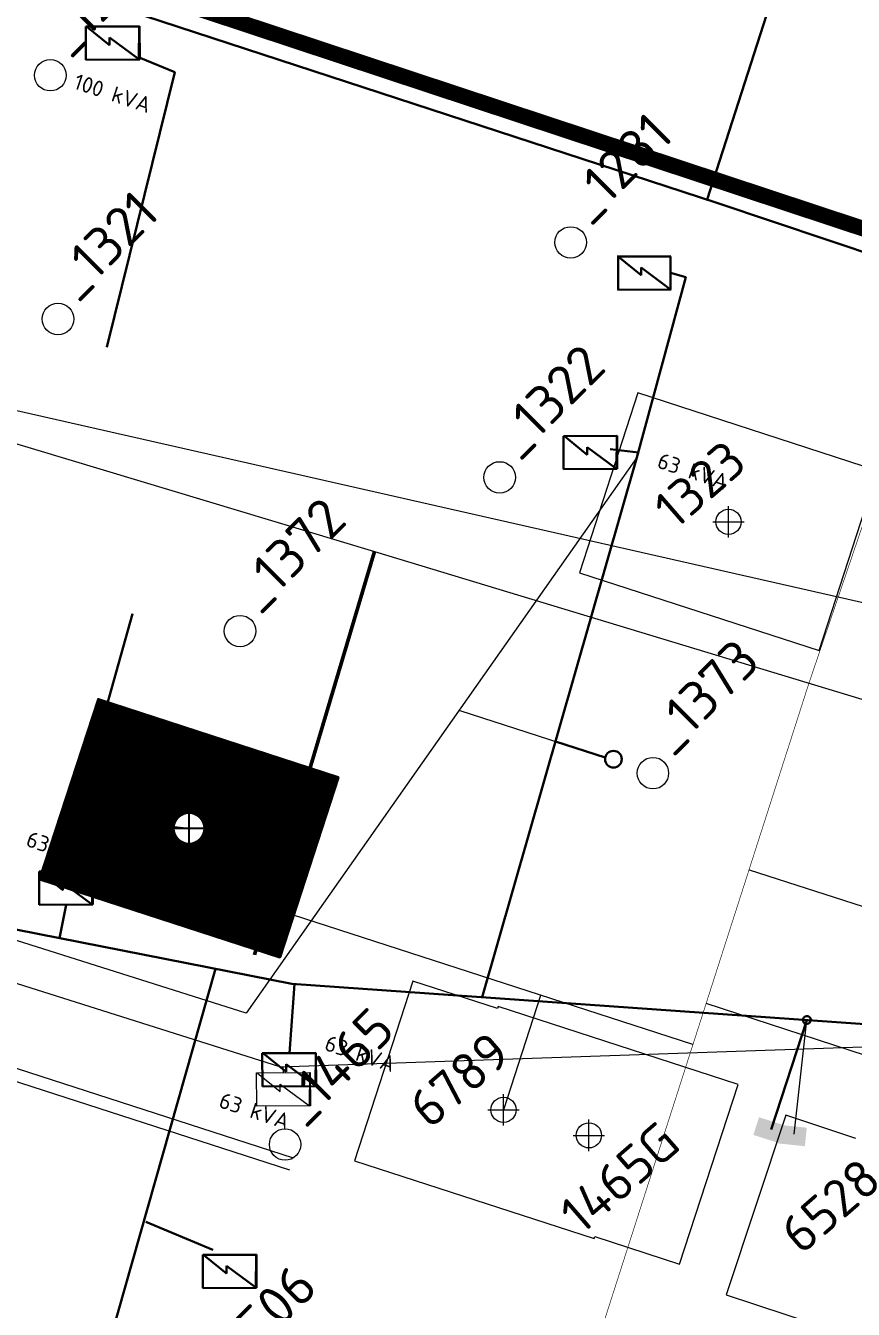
# Model space of a CAD drawing. Header units: millimetres. Extents: x 519 to 9564855, y -810 to 5021775.
# Drawn here: x 9537161.3 to 9537423.9, y 4998431.4 to 4998838.9 of the extents above; entities that cross this region are included whole.
import ezdxf
from ezdxf.enums import TextEntityAlignment as Align

# ---------------------------------------------------------------- set-up
doc = ezdxf.new("R2010")
doc.units = ezdxf.units.MM
doc.header["$LTSCALE"] = 2
doc.header["$MEASUREMENT"] = 0
doc.header["$PDMODE"] = 2
doc.header["$PDSIZE"] = 5
for name, color, linetype in [('160 скважин на 2012 год', 7, 'Continuous'), ('Existing roads', 41, 'Continuous'), ('OilColl&Flowlines', 3, 'Continuous'), ('OLD WELLS(dr.bfr2000)', 24, 'Continuous'), ('ROAD_GROUND', 9, 'Continuous')]:
    doc.layers.add(name, color=color, linetype=linetype)
for name, color, linetype, lineweight in [('WELLS(drilled after 2000y)', 6, 'Continuous', 40), ('Скважины на 2022 год', 60, 'Continuous', 13), ('Скважины на 2023 год', 201, 'Continuous', 20), ('Скважины на 2024 год-125', 10, 'Continuous', 40), ('ТХ_Проект. НГ', 244, 'g_122_n', 50), ('Электро', 1, 'Continuous', 30), ('Электроснаб', 1, 'Continuous', 18), ('Электроснабжене', 1, 'Continuous', 18)]:
    doc.layers.add(name, color=color, linetype=linetype, lineweight=lineweight)
doc.styles.add('Elect', font='isocpeur.ttf')
doc.styles.add('Line_GUGK', font='')
doc.styles.get("Standard").update_dxf_attribs({"font": 'isocpeur.ttf', "width": 0.5})
doc.styles.get('Line_GUGK').set_extended_font_data('Bm431', italic=True)
doc.linetypes.add('g_122_n', pattern='A,2,-2,3,-0.6,["Н",Line_GUGK,S=2,R=0,X=0,Y=-1],-3,3,-2,8,-2,8,-2,6', length=41.6)

msp = doc.modelspace()

# ---------------------------------------------------------------- hatches: boundary and pattern name
at = {"layer": 'Скважины на 2024 год-125', "linetype": 'ByBlock', "lineweight": 0, "true_color": 0xadddf7}
h = msp.add_hatch(dxfattribs=at)
h.set_pattern_fill('ANSI31', color=141)
h.set_pattern_definition([(45, (-12644.10241, 841.20634), (-0.0883883476483, 0.0883883476483), [])])
h.paths.add_polyline_path([(9537260.41277, 4998600.27102), (9537184.32825, 4998624.99238), (9537165.78723, 4998567.92898), (9537241.87175, 4998543.20762)])
h.paths.add_polyline_path([(9537218.1, 4998584.1, -1), (9537208.1, 4998584.1, -1)], flags=16)
at = {"layer": 'Электро', "ltscale": 0.05}
msp.add_hatch(color=256, dxfattribs=at).paths.add_polyline_path([(9537393.98713, 4998492.37368), (9537392.19136, 4998486.74156), (9537400.40222, 4998484.12359), (9537402.19798, 4998489.75571)])
at = {"layer": 'Электроснаб', "lineweight": 0, "ltscale": 0.05}
msp.add_hatch(color=1, dxfattribs=at).paths.add_polyline_path([(9537400.57594, 4998489.93251), (9537399.96278, 4998484.05292), (9537408.53441, 4998483.15901), (9537409.14757, 4998489.0386)])
at = {"layer": 'Электроснабжене', "lineweight": 0, "ltscale": 0.05}
msp.add_hatch(color=1, dxfattribs=at).paths.add_polyline_path([(9537400.57594, 4998489.93251), (9537399.96278, 4998484.05292), (9537408.53441, 4998483.15901), (9537409.14757, 4998489.0386)])

# ---------------------------------------------------------------- linework, layer by layer
at = {"layer": '160 скважин на 2012 год', "color": 3, "linetype": 'ByBlock', "lineweight": 0, "ltscale": 80}
msp.add_line((9537390.80984, 4998570.90223), (9537565.18108, 4998514.96477), dxfattribs=at)
at = {"layer": '160 скважин на 2012 год', "color": 0, "lineweight": 0, "elevation": 0.00005}
msp.add_lwpolyline([(9537424.74844, 4998485.59236), (9537402.44761, 4998492.9713), (9537383.59218, 4998435.9859), (9537459.5727, 4998410.84532), (9537460.46827, 4998413.55194)], dxfattribs=at)
at = {"layer": 'Existing roads', "lineweight": 0, "const_width": 5}
msp.add_lwpolyline([(9537019.95296, 4998909.24141), (9537746.05262, 4998668.89464), (9537764.95452, 4998661.2781), (9537777.24337, 4998655.4434), (9537792.4523, 4998647.29913)], dxfattribs=at)
at = {"layer": 'OilColl&Flowlines', "color": 3, "linetype": 'ByBlock', "lineweight": 0, "ltscale": 50}
msp.add_lwpolyline([(9535842.89551, 4999187.71078), (9535953.13227, 4999151.60181), (9536003.4826, 4999074.2352), (9536045.05807, 4999059.11796), (9536584.00191, 4998879.20423), (9537271.93043, 4998672.00883), (9537451.05773, 4998617.67724)], dxfattribs=at)
at = {"layer": 'OilColl&Flowlines', "lineweight": 0}
msp.add_lwpolyline([(9536972.80948, 4998758.86464), (9537634.85028, 4998608.54967)], dxfattribs=at)
at = {"layer": 'OLD WELLS(dr.bfr2000)', "lineweight": 0}
for centre in [(9537169.1, 4998823.2), (9537334.2, 4998770.1), (9537171.5, 4998745.8), (9537311.7, 4998695.5), (9537229.3, 4998646.7), (9537360.3, 4998601.6), (9537197.8, 4998583.3), (9537243.6, 4998483.7)]:
    msp.add_circle(centre, 5, dxfattribs=at)
at = {"layer": 'ROAD_GROUND', "lineweight": 0}
msp.add_line((9537647.30729, 4998642.47431), (9537415.7908, 4998779.70625), dxfattribs=at)
for points in [[(9537246.28835, 4998479.36404), (9537111.16669, 4998523.05271), (9536985.60301, 4998564.17684), (9536886.20172, 4998593.76937), (9536773.41785, 4998625.37086), (9536683.78849, 4998658.03845), (9536556.8115, 4998699.67425)], [(9537245.05776, 4998475.55804), (9537109.9289, 4998519.24904), (9536984.40962, 4998560.35862), (9536885.1225, 4998589.91771), (9536772.19158, 4998621.56041), (9536682.48011, 4998654.25792), (9536555.56519, 4998695.87337)]]:
    msp.add_lwpolyline(points, dxfattribs=at)
at = {"layer": 'WELLS(drilled after 2000y)', "color": 3, "linetype": 'ByBlock', "lineweight": 0, "ltscale": 50, "const_width": 0.2}
for points in [[(9537409.84524, 4998630.24042), (9537532.58653, 4998991.43552)], [(9537409.84524, 4998630.24042), (9537247.95011, 4998125.57225), (9537254.36749, 4998013.75625), (9537224.09157, 4997923.70977), (9537222.9636, 4997853.71886), (9537134.38177, 4997535.83011), (9536796.64862, 4997648.4015), (9536752.37299, 4997640.35981), (9536548.72509, 4997706.11339), (9536536.70349, 4997733.5994), (9535089.19293, 4998187.47405), (9535089.19293, 4998187.47405), (9535089.19293, 4998187.47405)]]:
    msp.add_lwpolyline(points, dxfattribs=at)
at = {"layer": 'Скважины на 2022 год', "color": 0, "lineweight": 0}
msp.add_lwpolyline([(9537311.02913, 4998526.85175), (9537284.12825, 4998535.59238), (9537265.58723, 4998478.52898), (9537341.67175, 4998453.80762), (9537341.88605, 4998454.46716)], dxfattribs=at)
msp.add_circle((9537312.9, 4998494.7), 4, dxfattribs=at)
msp.add_point((9537312.9, 4998494.7), dxfattribs=at)
at = {"layer": 'Скважины на 2023 год', "color": 0, "linetype": 'ByBlock', "lineweight": 0}
msp.add_lwpolyline([(9537337.00241, 4998665.24789), (9537413.08693, 4998640.52653), (9537431.62795, 4998697.58992), (9537355.54343, 4998722.31128)], close=True, dxfattribs=at)
msp.add_lwpolyline([(9537341.88605, 4998454.46716), (9537368.78693, 4998445.72653), (9537387.32795, 4998502.78992), (9537311.24343, 4998527.51128), (9537311.02913, 4998526.85175)], dxfattribs=at)
for centre in [(9537384.3, 4998681.4), (9537340, 4998486.6)]:
    msp.add_circle(centre, 4, dxfattribs=at)
for p in [(9537384.3, 4998681.4), (9537340, 4998486.6)]:
    msp.add_point(p, dxfattribs=at)
at = {"layer": 'Скважины на 2024 год-125', "color": 5, "linetype": 'ByBlock', "lineweight": 0}
msp.add_line((9537178.16, 4998588.1), (9537213.1, 4998584.1), dxfattribs=at)
at = {"layer": 'Скважины на 2024 год-125'}
msp.add_lwpolyline([(9537165.78723, 4998567.92898), (9537241.87175, 4998543.20762), (9537260.41277, 4998600.27102), (9537184.32825, 4998624.99238)], close=True, dxfattribs=at)
at = {"layer": 'Скважины на 2024 год-125', "ltscale": 50}
msp.add_circle((9537213.1, 4998584.1), 5, dxfattribs=at)
at = {"layer": 'Скважины на 2024 год-125', "color": 5, "linetype": 'ByBlock', "lineweight": 0}
msp.add_point((9537178.16, 4998588.1), dxfattribs=at)
at = {"layer": 'Скважины на 2024 год-125', "lineweight": 25}
msp.add_point((9537213.1, 4998584.1), dxfattribs=at)
at = {"layer": 'ТХ_Проект. НГ', "color": 3, "linetype": 'ByBlock', "lineweight": 50, "ltscale": 0.3}
msp.add_line((9537233.89311, 4998543.89415, -32.13895), (9537271.93043, 4998672.00883), dxfattribs=at)
at = {"layer": 'ТХ_Проект. НГ', "color": 3, "linetype": 'ByBlock', "lineweight": 0, "ltscale": 0.3}
for p, q in [((9537373.02884, 4998515.47434), (9537238.38393, 4998559.02375)), ((9537324.68864, 4998530.98165), (9537312.9, 4998494.7)), ((9537672.5042, 4998431.97759), (9537377.20645, 4998528.49704))]:
    msp.add_line(p, q, dxfattribs=at)
at = {"layer": 'Электро', "ltscale": 0.05}
for p, q in [((9537429.28779, 4998944.58681, 0), (9537377.48748, 4998783.69118, 0)), ((9537380.64593, 4998782.65861, 0), (9537198.9317, 4998842.06503, 0)), ((9537666.97976, 4998686.42701, 0), (9537380.64593, 4998782.65861, 0)), ((9537365.90394, 4998760.43572, 0), (9537370.78576, 4998759.10502, -0.00006)), ((9537370.78576, 4998759.10502, -0.00006), (9537355.16275, 4998701.78996, -0.00006)), ((9537355.16275, 4998701.78996, -0.00006), (9537306.14679, 4998530.44352, -0.00004)), ((9537245.68385, 4998534.68223, -0.00006), (9537071.45777, 4998568.96769, 0)), ((9537174.09806, 4998559.83979, 0), (9537172.00077, 4998549.18211, -0.00003)), ((9537180.52782, 4998395.15533, 0), (9537221.5117, 4998539.439, -0.00005)), ((9537199.42619, 4998459.19923, 0), (9537220.68794, 4998450.27122, 0))]:
    msp.add_line(p, q, dxfattribs=at)
at = {"layer": 'Электро'}
for p, q in [((9537180.3349, 4998838.70057, 0), (9537197.38333, 4998838.80491, 0)), ((9537180.39961, 4998828.12822, 0), (9537180.3349, 4998838.70057, 0)), ((9537197.28608, 4998838.70646, 0), (9537180.69048, 4998838.6049, 0)), ((9537180.69048, 4998838.6049, 0), (9537187.90226, 4998832.77766, 0)), ((9537197.21239, 4998828.264, 0), (9537197.28608, 4998838.70646, 0)), ((9537197.38333, 4998838.80491, 0), (9537197.44804, 4998828.23256, 0)), ((9537187.90226, 4998832.77766, 0), (9537187.88772, 4998835.1529, 0)), ((9537187.88772, 4998835.1529, 0), (9537197.21239, 4998828.264, 0)), ((9537197.44804, 4998828.23256, 0), (9537180.39961, 4998828.12822, 0)), ((9537197.81673, 4998828.58034, -0.00006), (9537208.6372, 4998824.16226, -0.00006)), ((9537208.6372, 4998824.16226, 0), (9537186.97013, 4998736.81415, 0)), ((9537348.9896, 4998765.65106, 0), (9537366.03803, 4998765.7554, 0)), ((9537349.30398, 4998755.17809, 0), (9537349.23928, 4998765.75044, 0)), ((9537365.94078, 4998765.65695, 0), (9537349.34518, 4998765.55538, 0)), ((9537349.34518, 4998765.55538, 0), (9537356.55696, 4998759.72815, 0)), ((9537365.86709, 4998755.21449, 0), (9537365.94078, 4998765.65695, 0)), ((9537356.55696, 4998759.72815, 0), (9537356.54242, 4998762.10338, 0)), ((9537356.54242, 4998762.10338, 0), (9537365.86709, 4998755.21449, 0)), ((9537366.10274, 4998755.18305, 0), (9537349.0543, 4998755.07871, 0)), ((9537331.88753, 4998708.64593, 0), (9537348.93596, 4998708.75026, 0)), ((9537331.95223, 4998698.07358, 0), (9537331.88753, 4998708.64593, 0)), ((9537348.83871, 4998708.65181, 0), (9537332.24311, 4998708.55025, 0)), ((9537332.24311, 4998708.55025, 0), (9537339.45489, 4998702.72302, 0)), ((9537348.76501, 4998698.20935, 0), (9537348.83871, 4998708.65181, 0)), ((9537348.93596, 4998708.75026, 0), (9537349.00066, 4998698.17791, 0)), ((9537339.45489, 4998702.72302, 0), (9537339.44035, 4998705.09825, 0)), ((9537339.44035, 4998705.09825, 0), (9537348.76501, 4998698.20935, 0)), ((9537355.69727, 4998703.44146, 0), (9537346.79156, 4998704.52106, 0)), ((9537349.00066, 4998698.17791, 0), (9537331.95223, 4998698.07358, 0)), ((9537195.12057, 4998652.2048, 0), (9537172.37839, 4998570.92768, 0)), ((9537165.50914, 4998570.35997, 0), (9537182.55757, 4998570.46431, 0)), ((9537165.57385, 4998559.78762, 0), (9537165.50914, 4998570.35997, 0)), ((9537182.46032, 4998570.36586, 0), (9537165.86472, 4998570.2643, 0)), ((9537165.86472, 4998570.2643, 0), (9537173.0765, 4998564.43706, 0)), ((9537182.38663, 4998559.9234, 0), (9537182.46032, 4998570.36586, 0)), ((9537182.55757, 4998570.46431, 0), (9537182.62228, 4998559.89196, 0)), ((9537173.0765, 4998564.43706, 0), (9537173.06197, 4998566.8123, 0)), ((9537173.06197, 4998566.8123, 0), (9537182.38663, 4998559.9234, 0)), ((9537182.62228, 4998559.89196, 0), (9537165.57385, 4998559.78762, 0)), ((9537236.34354, 4998512.74084, 0), (9537253.39197, 4998512.84518, 0)), ((9537236.40824, 4998502.16849, 0), (9537236.34354, 4998512.74084, 0)), ((9537253.29471, 4998512.74673, 0), (9537236.69912, 4998512.64517, 0)), ((9537236.69912, 4998512.64517, 0), (9537243.91089, 4998506.81793, 0)), ((9537253.22102, 4998502.30427, 0), (9537253.29471, 4998512.74673, 0)), ((9537253.39197, 4998512.84518, 0), (9537253.45667, 4998502.27283, 0)), ((9537243.91089, 4998506.81793, 0), (9537243.89636, 4998509.19316, 0)), ((9537243.89636, 4998509.19316, 0), (9537253.22102, 4998502.30427, 0)), ((9537253.45667, 4998502.27283, 0), (9537236.40824, 4998502.16849, 0)), ((9537217.44517, 4998448.69695, 0), (9537234.4936, 4998448.80128, 0)), ((9537217.50987, 4998438.1246, 0), (9537217.44517, 4998448.69695, 0)), ((9537234.39635, 4998448.70283, 0), (9537217.80075, 4998448.60127, 0)), ((9537217.80075, 4998448.60127, 0), (9537225.01253, 4998442.77404, 0)), ((9537234.32266, 4998438.26037, 0), (9537234.39635, 4998448.70283, 0)), ((9537234.4936, 4998448.80128, 0), (9537234.5583, 4998438.22893, 0)), ((9537225.01253, 4998442.77404, 0), (9537224.99799, 4998445.14927, 0)), ((9537224.99799, 4998445.14927, 0), (9537234.32266, 4998438.26037, 0)), ((9537234.5583, 4998438.22893, 0), (9537217.50987, 4998438.1246, 0))]:
    msp.add_line(p, q, dxfattribs=at)
at = {"layer": 'Электро', "ltscale": 50}
msp.add_line((9537329.41419, 4998611.66398), (9537345.20302, 4998606.53388), dxfattribs=at)
at = {"layer": 'Электро', "ltscale": 25}
for p, q in [((9537244.99691, 4998512.69595, 0), (9537246.53407, 4998534.62262, -0.00006)), ((9537245.68385, 4998534.68223, -0.00006), (9537453.76023, 4998520.09521)), ((9537397.88595, 4998488.51438), (9537409.16303, 4998523.22166))]:
    msp.add_line(p, q, dxfattribs=at)
at = {"layer": 'Электро', "ltscale": 50}
msp.add_circle((9537347.77955, 4998606.0292), 2.65063, dxfattribs=at)
at = {"layer": 'Электро', "ltscale": 25}
for start, end in [(342, 162), (162, 342)]:
    msp.add_arc((9537409.16303, 4998523.22166), 1.25, start, end, dxfattribs=at)
at = {"layer": 'Электроснаб', "color": 1, "lineweight": 0, "ltscale": 0.05}
for p, q in [((9537429.28779, 4998944.58681, 0), (9537377.48748, 4998783.69118, 0)), ((9537380.64593, 4998782.65861, 0), (9537198.9317, 4998842.06503, 0)), ((9537666.97976, 4998686.42701, 0), (9537380.64593, 4998782.65861, 0)), ((9537365.90394, 4998760.43572, 0), (9537370.78576, 4998759.10502, -0.00006)), ((9537370.78576, 4998759.10502, -0.00006), (9537355.16275, 4998701.78996, -0.00006)), ((9537174.09806, 4998559.83979, 0), (9537172.00077, 4998549.18211, -0.00003)), ((9537199.42619, 4998459.19923, 0), (9537220.68794, 4998450.27122, 0))]:
    msp.add_line(p, q, dxfattribs=at)
at = {"layer": 'Электроснаб', "color": 1, "lineweight": 0}
for p, q in [((9537180.3349, 4998838.70057, 0), (9537197.38333, 4998838.80491, 0)), ((9537180.39961, 4998828.12822, 0), (9537180.3349, 4998838.70057, 0)), ((9537197.28608, 4998838.70646, 0), (9537180.69048, 4998838.6049, 0)), ((9537180.69048, 4998838.6049, 0), (9537187.90226, 4998832.77766, 0)), ((9537197.21239, 4998828.264, 0), (9537197.28608, 4998838.70646, 0)), ((9537197.38333, 4998838.80491, 0), (9537197.44804, 4998828.23256, 0)), ((9537187.90226, 4998832.77766, 0), (9537187.88772, 4998835.1529, 0)), ((9537187.88772, 4998835.1529, 0), (9537197.21239, 4998828.264, 0)), ((9537197.44804, 4998828.23256, 0), (9537180.39961, 4998828.12822, 0)), ((9537197.81673, 4998828.58034, -0.00006), (9537208.6372, 4998824.16226, -0.00006)), ((9537208.6372, 4998824.16226, 0), (9537186.97013, 4998736.81415, 0)), ((9537348.9896, 4998765.65106, 0), (9537366.03803, 4998765.7554, 0)), ((9537349.30398, 4998755.17809, 0), (9537349.23928, 4998765.75044, 0)), ((9537365.94078, 4998765.65695, 0), (9537349.34518, 4998765.55538, 0)), ((9537349.34518, 4998765.55538, 0), (9537356.55696, 4998759.72815, 0)), ((9537365.86709, 4998755.21449, 0), (9537365.94078, 4998765.65695, 0)), ((9537356.55696, 4998759.72815, 0), (9537356.54242, 4998762.10338, 0)), ((9537356.54242, 4998762.10338, 0), (9537365.86709, 4998755.21449, 0)), ((9537366.10274, 4998755.18305, 0), (9537349.0543, 4998755.07871, 0)), ((9537331.88753, 4998708.64593, 0), (9537348.93596, 4998708.75026, 0)), ((9537331.95223, 4998698.07358, 0), (9537331.88753, 4998708.64593, 0)), ((9537348.83871, 4998708.65181, 0), (9537332.24311, 4998708.55025, 0)), ((9537332.24311, 4998708.55025, 0), (9537339.45489, 4998702.72302, 0)), ((9537348.76501, 4998698.20935, 0), (9537348.83871, 4998708.65181, 0)), ((9537348.93596, 4998708.75026, 0), (9537349.00066, 4998698.17791, 0)), ((9537339.45489, 4998702.72302, 0), (9537339.44035, 4998705.09825, 0)), ((9537339.44035, 4998705.09825, 0), (9537348.76501, 4998698.20935, 0)), ((9537355.69727, 4998703.44146, 0), (9537346.79156, 4998704.52106, 0)), ((9537349.00066, 4998698.17791, 0), (9537331.95223, 4998698.07358, 0)), ((9537195.12057, 4998652.2048, 0), (9537172.37839, 4998570.92768, 0)), ((9537165.50914, 4998570.35997, 0), (9537182.55757, 4998570.46431, 0)), ((9537165.57385, 4998559.78762, 0), (9537165.50914, 4998570.35997, 0)), ((9537182.46032, 4998570.36586, 0), (9537165.86472, 4998570.2643, 0)), ((9537165.86472, 4998570.2643, 0), (9537173.0765, 4998564.43706, 0)), ((9537182.38663, 4998559.9234, 0), (9537182.46032, 4998570.36586, 0)), ((9537182.55757, 4998570.46431, 0), (9537182.62228, 4998559.89196, 0)), ((9537173.0765, 4998564.43706, 0), (9537173.06197, 4998566.8123, 0)), ((9537173.06197, 4998566.8123, 0), (9537182.38663, 4998559.9234, 0)), ((9537182.62228, 4998559.89196, 0), (9537165.57385, 4998559.78762, 0)), ((9537234.50592, 4998506.44017, 0), (9537251.55435, 4998506.54451, 0)), ((9537234.57062, 4998495.86782, 0), (9537234.50592, 4998506.44017, 0)), ((9537251.4571, 4998506.44606, 0), (9537234.8615, 4998506.34449, 0)), ((9537234.8615, 4998506.34449, 0), (9537242.07328, 4998500.51726, 0)), ((9537251.38341, 4998496.0036, 0), (9537251.4571, 4998506.44606, 0)), ((9537251.55435, 4998506.54451, 0), (9537251.61905, 4998495.97216, 0)), ((9537242.07328, 4998500.51726, 0), (9537242.05874, 4998502.89249, 0)), ((9537242.05874, 4998502.89249, 0), (9537251.38341, 4998496.0036, 0)), ((9537251.61905, 4998495.97216, 0), (9537234.57062, 4998495.86782, 0)), ((9537217.44517, 4998448.69695, 0), (9537234.4936, 4998448.80128, 0)), ((9537217.50987, 4998438.1246, 0), (9537217.44517, 4998448.69695, 0)), ((9537234.39635, 4998448.70283, 0), (9537217.80075, 4998448.60127, 0)), ((9537217.80075, 4998448.60127, 0), (9537225.01253, 4998442.77404, 0)), ((9537234.32266, 4998438.26037, 0), (9537234.39635, 4998448.70283, 0)), ((9537234.4936, 4998448.80128, 0), (9537234.5583, 4998438.22893, 0)), ((9537225.01253, 4998442.77404, 0), (9537224.99799, 4998445.14927, 0)), ((9537224.99799, 4998445.14927, 0), (9537234.32266, 4998438.26037, 0)), ((9537234.5583, 4998438.22893, 0), (9537217.50987, 4998438.1246, 0))]:
    msp.add_line(p, q, dxfattribs=at)
at = {"layer": 'Электроснаб', "color": 1, "linetype": 'ByBlock', "lineweight": 0, "ltscale": 50}
msp.add_line((9537329.41419, 4998611.66398), (9537345.20302, 4998606.53388), dxfattribs=at)
msp.add_circle((9537347.77955, 4998606.0292), 2.65063, dxfattribs=at)
at = {"layer": 'Электроснаб', "color": 1, "lineweight": 0, "ltscale": 25}
for start, end in [(342, 162), (162, 342)]:
    msp.add_arc((9537409.16303, 4998523.22166), 1.25, start, end, dxfattribs=at)
at = {"layer": 'Электроснабжене', "color": 1, "lineweight": 0, "ltscale": 0.05}
for p, q in [((9537429.28779, 4998944.58681, 0), (9537377.48748, 4998783.69118, 0)), ((9537380.64593, 4998782.65861, 0), (9537198.9317, 4998842.06503, 0)), ((9537666.97976, 4998686.42701, 0), (9537380.64593, 4998782.65861, 0)), ((9537365.90394, 4998760.43572, 0), (9537370.78576, 4998759.10502, -0.00006)), ((9537370.78576, 4998759.10502, -0.00006), (9537355.16275, 4998701.78996, -0.00006)), ((9537355.16275, 4998701.78996, -0.00006), (9537231.18584, 4998525.40032, -0.00004)), ((9537231.18584, 4998525.40032, -0.00004), (9537029.17928, 4998589.25815, -0.00004)), ((9537174.09806, 4998559.83979, 0), (9537172.00077, 4998549.18211, -0.00003)), ((9537180.52782, 4998395.15533, 0), (9537215.10521, 4998516.88496, -0.00004)), ((9537199.42619, 4998459.19923, 0), (9537220.68794, 4998450.27122, 0))]:
    msp.add_line(p, q, dxfattribs=at)
at = {"layer": 'Электроснабжене', "color": 1, "lineweight": 0}
for p, q in [((9537180.3349, 4998838.70057, 0), (9537197.38333, 4998838.80491, 0)), ((9537180.39961, 4998828.12822, 0), (9537180.3349, 4998838.70057, 0)), ((9537197.28608, 4998838.70646, 0), (9537180.69048, 4998838.6049, 0)), ((9537180.69048, 4998838.6049, 0), (9537187.90226, 4998832.77766, 0)), ((9537197.21239, 4998828.264, 0), (9537197.28608, 4998838.70646, 0)), ((9537197.38333, 4998838.80491, 0), (9537197.44804, 4998828.23256, 0)), ((9537187.90226, 4998832.77766, 0), (9537187.88772, 4998835.1529, 0)), ((9537187.88772, 4998835.1529, 0), (9537197.21239, 4998828.264, 0)), ((9537197.44804, 4998828.23256, 0), (9537180.39961, 4998828.12822, 0)), ((9537197.81673, 4998828.58034, -0.00006), (9537208.6372, 4998824.16226, -0.00006)), ((9537208.6372, 4998824.16226, 0), (9537186.97013, 4998736.81415, 0)), ((9537348.9896, 4998765.65106, 0), (9537366.03803, 4998765.7554, 0)), ((9537349.30398, 4998755.17809, 0), (9537349.23928, 4998765.75044, 0)), ((9537365.94078, 4998765.65695, 0), (9537349.34518, 4998765.55538, 0)), ((9537349.34518, 4998765.55538, 0), (9537356.55696, 4998759.72815, 0)), ((9537365.86709, 4998755.21449, 0), (9537365.94078, 4998765.65695, 0)), ((9537356.55696, 4998759.72815, 0), (9537356.54242, 4998762.10338, 0)), ((9537356.54242, 4998762.10338, 0), (9537365.86709, 4998755.21449, 0)), ((9537366.10274, 4998755.18305, 0), (9537349.0543, 4998755.07871, 0)), ((9537331.88753, 4998708.64593, 0), (9537348.93596, 4998708.75026, 0)), ((9537331.95223, 4998698.07358, 0), (9537331.88753, 4998708.64593, 0)), ((9537348.83871, 4998708.65181, 0), (9537332.24311, 4998708.55025, 0)), ((9537332.24311, 4998708.55025, 0), (9537339.45489, 4998702.72302, 0)), ((9537348.76501, 4998698.20935, 0), (9537348.83871, 4998708.65181, 0)), ((9537348.93596, 4998708.75026, 0), (9537349.00066, 4998698.17791, 0)), ((9537339.45489, 4998702.72302, 0), (9537339.44035, 4998705.09825, 0)), ((9537339.44035, 4998705.09825, 0), (9537348.76501, 4998698.20935, 0)), ((9537355.69727, 4998703.44146, 0), (9537346.79156, 4998704.52106, 0)), ((9537349.00066, 4998698.17791, 0), (9537331.95223, 4998698.07358, 0)), ((9537241.93961, 4998508.41076, 0), (9536784.98085, 4998652.71653, 0)), ((9537195.12057, 4998652.2048, 0), (9537172.37839, 4998570.92768, 0)), ((9537165.50914, 4998570.35997, 0), (9537182.55757, 4998570.46431, 0)), ((9537165.57385, 4998559.78762, 0), (9537165.50914, 4998570.35997, 0)), ((9537182.46032, 4998570.36586, 0), (9537165.86472, 4998570.2643, 0)), ((9537165.86472, 4998570.2643, 0), (9537173.0765, 4998564.43706, 0)), ((9537182.38663, 4998559.9234, 0), (9537182.46032, 4998570.36586, 0)), ((9537182.55757, 4998570.46431, 0), (9537182.62228, 4998559.89196, 0)), ((9537173.0765, 4998564.43706, 0), (9537173.06197, 4998566.8123, 0)), ((9537173.06197, 4998566.8123, 0), (9537182.38663, 4998559.9234, 0)), ((9537182.62228, 4998559.89196, 0), (9537165.57385, 4998559.78762, 0)), ((9537234.50592, 4998506.44017, 0), (9537251.55435, 4998506.54451, 0)), ((9537234.57062, 4998495.86782, 0), (9537234.50592, 4998506.44017, 0)), ((9537251.4571, 4998506.44606, 0), (9537234.8615, 4998506.34449, 0)), ((9537234.8615, 4998506.34449, 0), (9537242.07328, 4998500.51726, 0)), ((9537251.38341, 4998496.0036, 0), (9537251.4571, 4998506.44606, 0)), ((9537251.55435, 4998506.54451, 0), (9537251.61905, 4998495.97216, 0)), ((9537242.07328, 4998500.51726, 0), (9537242.05874, 4998502.89249, 0)), ((9537242.05874, 4998502.89249, 0), (9537251.38341, 4998496.0036, 0)), ((9537251.61905, 4998495.97216, 0), (9537234.57062, 4998495.86782, 0)), ((9537217.44517, 4998448.69695, 0), (9537234.4936, 4998448.80128, 0)), ((9537217.50987, 4998438.1246, 0), (9537217.44517, 4998448.69695, 0)), ((9537234.39635, 4998448.70283, 0), (9537217.80075, 4998448.60127, 0)), ((9537217.80075, 4998448.60127, 0), (9537225.01253, 4998442.77404, 0)), ((9537234.32266, 4998438.26037, 0), (9537234.39635, 4998448.70283, 0)), ((9537234.4936, 4998448.80128, 0), (9537234.5583, 4998438.22893, 0)), ((9537225.01253, 4998442.77404, 0), (9537224.99799, 4998445.14927, 0)), ((9537224.99799, 4998445.14927, 0), (9537234.32266, 4998438.26037, 0)), ((9537234.5583, 4998438.22893, 0), (9537217.50987, 4998438.1246, 0))]:
    msp.add_line(p, q, dxfattribs=at)
at = {"layer": 'Электроснабжене', "color": 1, "linetype": 'ByBlock', "lineweight": 0, "ltscale": 50}
msp.add_line((9537299.03033, 4998621.5363), (9537345.20302, 4998606.53388), dxfattribs=at)
at = {"layer": 'Электроснабжене', "color": 1, "lineweight": 0, "ltscale": 25}
for p, q in [((9537405.17798, 4998486.9465), (9537409.16303, 4998523.22166)), ((9537241.93961, 4998508.41076, 0), (9537495.54503, 4998517.09051, 0.00001)), ((9537243.03013, 4998506.49234, 0), (9537242.96328, 4998508.4458, 0))]:
    msp.add_line(p, q, dxfattribs=at)
at = {"layer": 'Электроснабжене', "color": 1, "linetype": 'ByBlock', "lineweight": 0, "ltscale": 50}
msp.add_circle((9537347.77955, 4998606.0292), 2.65063, dxfattribs=at)
at = {"layer": 'Электроснабжене', "color": 1, "lineweight": 0, "ltscale": 25}
for start, end in [(342, 162), (162, 342)]:
    msp.add_arc((9537409.16303, 4998523.22166), 1.25, start, end, dxfattribs=at)

# ---------------------------------------------------------------- texts
at = {"layer": '160 скважин на 2012 год', "color": 0, "lineweight": 0, "style": 'Elect'}
msp.add_text('6528', height=12, rotation=41, dxfattribs=at).set_placement((9537407.45984, 4998448.34983))
at = {"layer": 'OLD WELLS(dr.bfr2000)', "lineweight": 0, "style": 'Elect'}
for s, height, rotation, p in [(' _1280', 12.5, 44.9999999, (9537169.1, 4998823.2)), (' _1281', 12.5, 44.9999999, (9537334.2, 4998770.1)), (' _1321', 12.5, 44.9999999, (9537171.5, 4998745.8)), (' _1322', 12.5, 44.9999999, (9537311.7, 4998695.5)), (' _1372', 12.5, 44.9999999, (9537229.3, 4998646.7)), (' _1373', 12.5, 44.9999999, (9537360.3, 4998601.6)), (' 1413', 12, 41, (9537178.69532, 4998580.98307)), (' _1465', 12.5, 44.9999999, (9537243.6, 4998483.7)), (' _1506', 12.5, 44.9999999, (9537219.6, 4998402.7))]:
    msp.add_text(s, height=height, rotation=rotation, dxfattribs=at).set_placement(p)
at = {"layer": 'Скважины на 2022 год', "color": 0, "lineweight": 0, "style": 'Elect'}
msp.add_text('6789', height=12, rotation=41, dxfattribs=at).set_placement((9537289.54273, 4998488.25793))
at = {"layer": 'Скважины на 2023 год', "color": 0, "linetype": 'ByBlock', "lineweight": 0, "style": 'Elect'}
for s, p in [('1323', (9537367.40129, 4998678.61146)), ('1465G', (9537337.59202, 4998454.71451))]:
    msp.add_text(s, height=12, rotation=41, dxfattribs=at).set_placement(p)
at = {"layer": 'Скважины на 2024 год-125', "lineweight": 0, "style": 'Line_GUGK'}
msp.add_text('1372G', height=14, rotation=24.5360476, dxfattribs=at).set_placement((9537207.31506, 4998552.13913), align=Align.BOTTOM_LEFT)
at = {"layer": 'Электро'}
for s, p in [('100 kVA', (9537176.11967, 4998819.04299, -0.00006)), ('63 kVA', (9537361.29788, 4998698.69865, -0.00006)), ('63 kVA', (9537255.72681, 4998513.77984, -0.00006))]:
    msp.add_text(s, height=5, rotation=341.691556, dxfattribs=at).set_placement(p)
at = {"layer": 'Электроснаб', "color": 1, "lineweight": 0}
for s, p in [('100 kVA', (9537176.11967, 4998819.04299, -0.00006)), ('63 kVA', (9537361.29788, 4998698.69865, -0.00006)), ('63 kVA', (9537255.72681, 4998513.77984, -0.00006))]:
    msp.add_text(s, height=5, rotation=341.691556, dxfattribs=at).set_placement(p)
at = {"layer": 'Электроснабжене', "color": 1, "lineweight": 0}
for s, p in [('100 kVA', (9537176.11967, 4998819.04299, -0.00006)), ('63 kVA', (9537361.29788, 4998698.69865, -0.00006)), ('63 kVA', (9537161.00554, 4998578.55768)), ('63 kVA', (9537222.19971, 4998495.62021, -0.00006))]:
    msp.add_text(s, height=5, rotation=341.691556, dxfattribs=at).set_placement(p)

doc.saveas('drawing.dxf')
